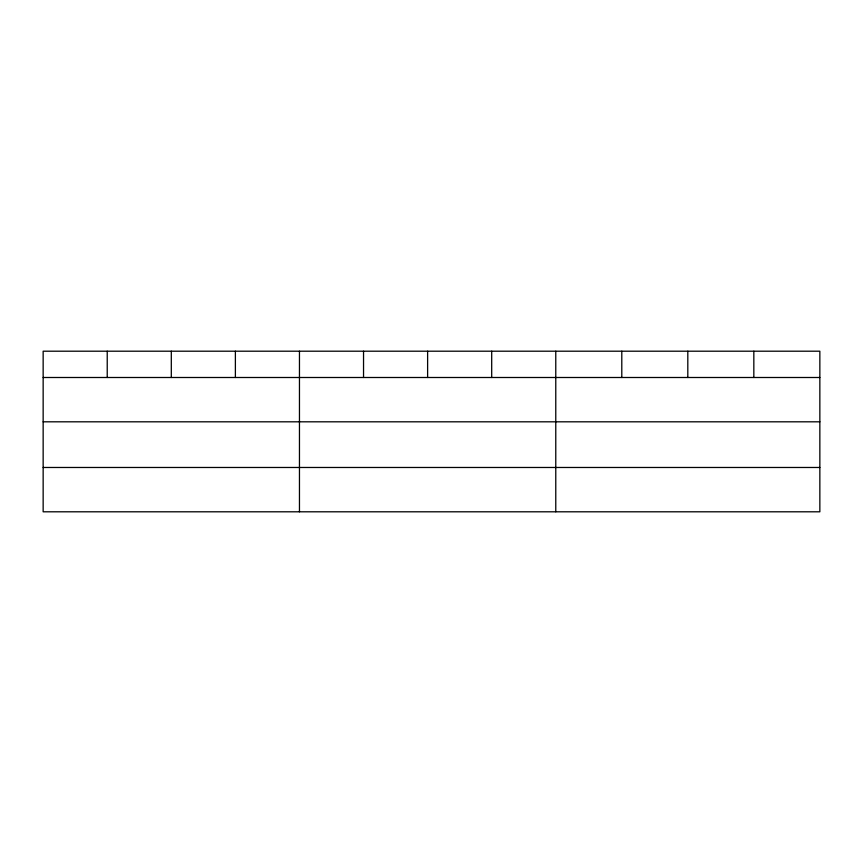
<?xml version="1.0" encoding="UTF-8"?>
<svg xmlns="http://www.w3.org/2000/svg" width="863" height="863" viewBox="0 0 863 863"><rect width="100%" height="100%" fill="white"/><g stroke="black" fill="none" stroke-linecap="round" stroke-linejoin="round"><path stroke-width="1.29" d="M819.85 421.813L819.85 351.198L43.15 351.198L43.15 511.802L819.85 511.802L819.85 421.813L43.15 421.813M43.15 377.498L819.85 377.498M43.15 467.476L819.85 467.476M753.831 351.198L753.831 377.498M687.811 351.198L687.811 377.498M621.792 351.198L621.792 377.498M555.772 351.198L555.772 511.802M491.694 351.198L491.694 377.498M427.617 351.198L427.617 377.498M363.539 351.198L363.539 377.498M299.461 351.198L299.461 511.802M235.383 351.198L235.383 377.498M171.306 351.198L171.306 377.498M107.228 351.198L107.228 377.498"/></g></svg>
